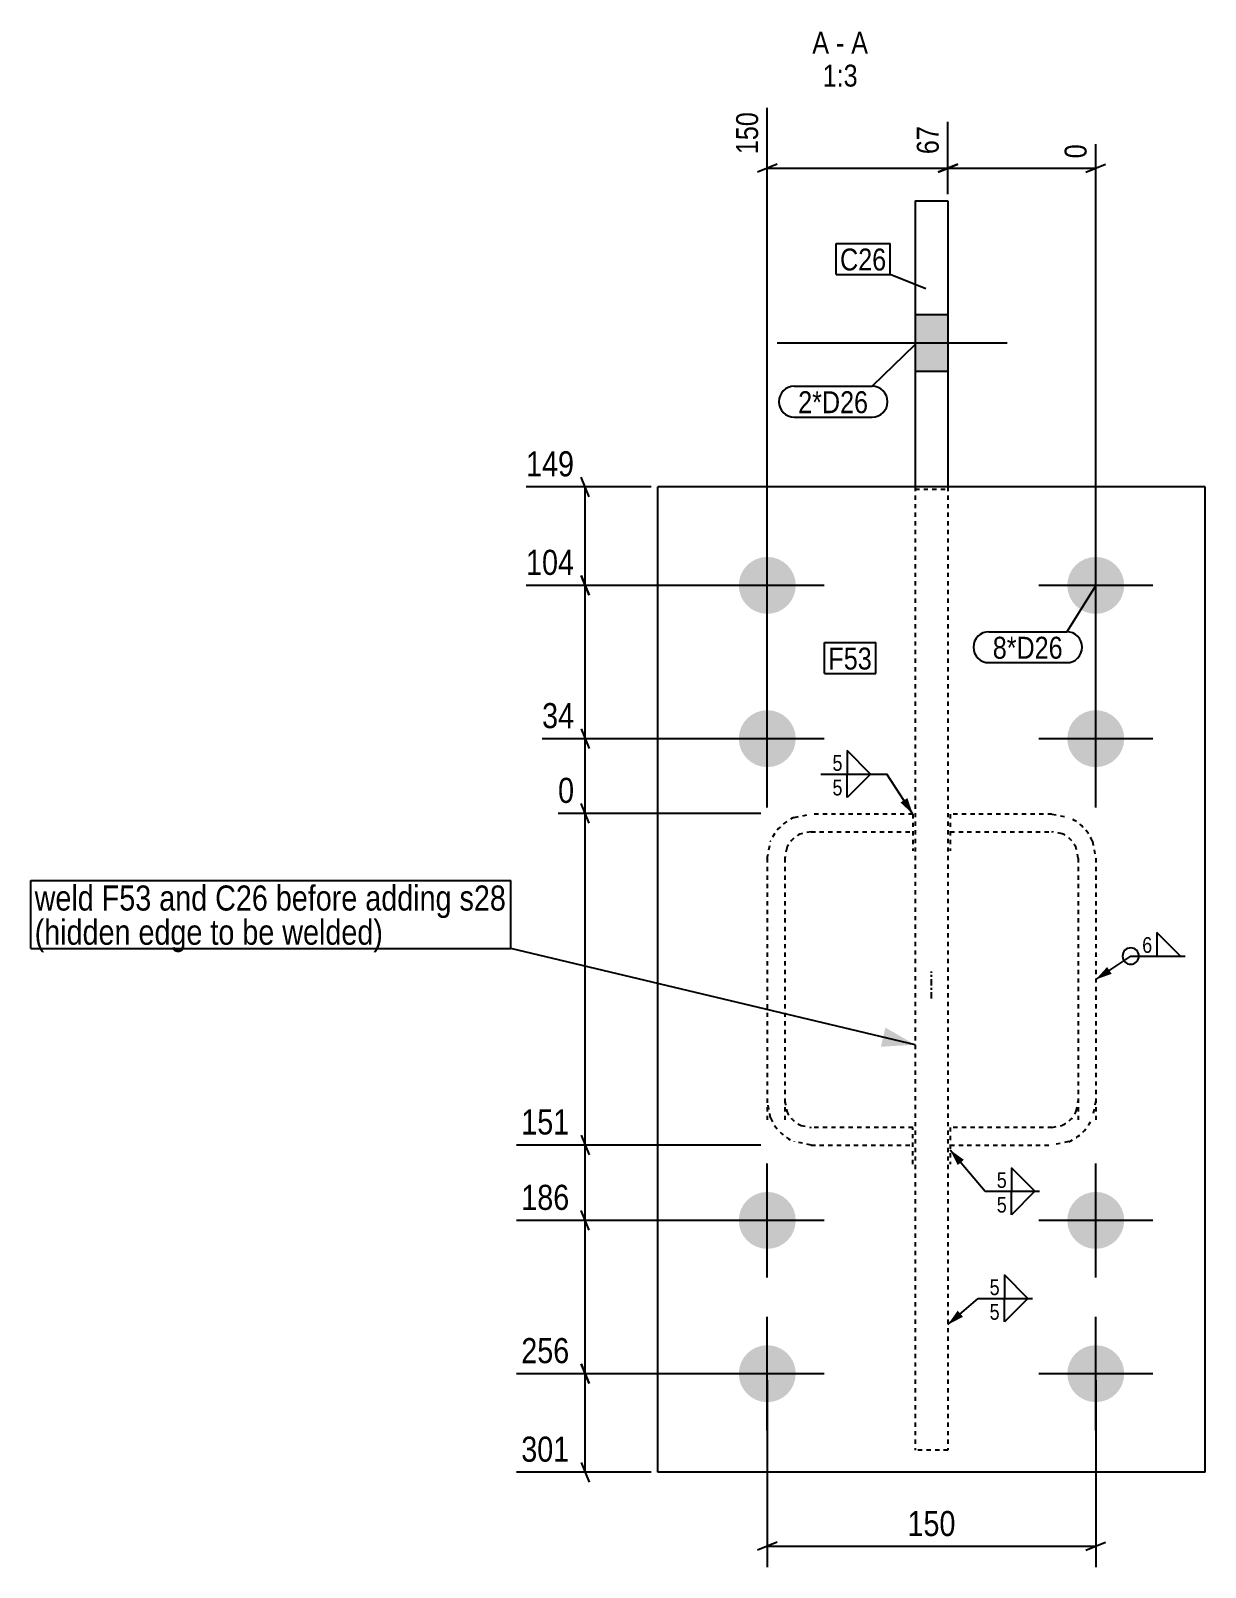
# Model space of a CAD drawing. Header units: millimetres. Extents: x 17 to 29049, y 7 to 1650.
# Drawn here: x 28512 to 29049, y 7 to 709 of the extents above; entities that cross this region are included whole.
import ezdxf

# ---------------------------------------------------------------- set-up
doc = ezdxf.new("R2010")
doc.units = ezdxf.units.MM
doc.linetypes.add('DXK_LINE_DOT2', pattern=[3.9198, 1.9599, -1.9599])
doc.linetypes.add('DXK_LINE_DOT3', pattern=[5.9187, 2.979, -0.9799, 0.9799, -0.9799])
for name, color, linetype in [('MÅLSÆTNING', 7, 'Continuous'), ('STÅL', 7, 'Continuous'), ('TEKST', 7, 'Continuous')]:
    doc.layers.add(name, color=color, linetype=linetype)
doc.styles.add('Arial Narrow', font='ARIALN.TTF', dxfattribs={"height": 0.2})

msp = doc.modelspace()

# ---------------------------------------------------------------- hatches: boundary and pattern name
at = {"layer": 'STÅL', "linetype": 'Continuous'}
for points in [[(28931.22, 553.25), (28931.22, 579.25), (28916.22, 579.25), (28916.22, 553.25)], [(28835.72, 455.61, -1), (28861.72, 455.61, -1)], [(28985.72, 455.61, -1), (29011.72, 455.61, -1)], [(28835.72, 385.61, -1), (28861.72, 385.61, -1)], [(28985.72, 385.61, -1), (29011.72, 385.61, -1)], [(28835.72, 165.61, -1), (28861.72, 165.61, -1)], [(28985.72, 165.61, -1), (29011.72, 165.61, -1)], [(28835.72, 95.61, -1), (28861.72, 95.61, -1)], [(28985.72, 95.61, -1), (29011.72, 95.61, -1)]]:
    msp.add_hatch(color=96, dxfattribs=at).paths.add_polyline_path(points)
at = {"layer": 'TEKST', "linetype": 'Continuous'}
for color, points in [(3, [(28912.7, 358.48), (28915.22, 351.17), (28909.56, 356.43)]), (3, [(29006, 278.23), (28998.72, 275.61), (29003.91, 281.34)]), (7, [(28902.67, 253.68), (28916.22, 245.83), (28900.59, 244.92)]), (3, [(28935.66, 190.86), (28932.22, 197.79), (28938.51, 193.29)]), (3, [(28938.12, 121.56), (28931.22, 118.07), (28935.67, 124.39)])]:
    msp.add_hatch(color=color, dxfattribs=at).paths.add_polyline_path(points)

# ---------------------------------------------------------------- linework, layer by layer
at = {"layer": 'MÅLSÆTNING', "color": 7, "linetype": 'Continuous'}
for p, q in [((28848.72, 354.17), (28848.72, 673.68)), ((28931.22, 634.29), (28931.22, 667.28)), ((28998.72, 354.17), (28998.72, 657.05)), ((28853.22, 647.96), (28844.22, 644.36)), ((28848.72, 646.16), (28931.22, 646.16)), ((28926.72, 644.36), (28935.72, 647.96)), ((28931.22, 646.16), (28998.72, 646.16)), ((28994.22, 644.36), (29003.22, 647.96)), ((28795.72, 500.61), (28738.57, 500.61)), ((28767.41, 496.11), (28763.81, 505.11)), ((28767.41, 451.11), (28763.81, 460.11)), ((28845.72, 455.61), (28738.57, 455.61)), ((28765.61, 385.61), (28765.61, 455.61)), ((28763.81, 390.11), (28767.41, 381.11)), ((28763.81, 390.11), (28767.41, 381.11)), ((28845.72, 385.61), (28745.89, 385.61)), ((28845.72, 385.61), (28745.89, 385.61)), ((28765.61, 351.48), (28765.61, 385.61)), ((28845.72, 351.48), (28753.2, 351.48)), ((28845.72, 351.48), (28753.2, 351.48)), ((28767.41, 346.98), (28763.81, 355.98)), ((28767.41, 346.98), (28763.81, 355.98)), ((28765.61, 200.04), (28765.61, 351.48)), ((28763.81, 204.54), (28767.41, 195.54)), ((28763.81, 204.54), (28767.41, 195.54)), ((28845.72, 200.04), (28734.2, 200.04)), ((28845.72, 200.04), (28734.2, 200.04)), ((28765.61, 165.61), (28765.61, 200.04)), ((28767.41, 161.11), (28763.81, 170.11)), ((28767.41, 161.11), (28763.81, 170.11)), ((28845.72, 165.61), (28734.2, 165.61)), ((28845.72, 165.61), (28734.2, 165.61)), ((28765.61, 95.61), (28765.61, 165.61)), ((28767.41, 91.11), (28763.81, 100.11)), ((28845.72, 95.61), (28734.2, 95.61)), ((28765.61, 50.61), (28765.61, 95.61)), ((28848.72, 92.6), (28848.72, 7.2)), ((28998.72, 92.6), (28998.72, 7.2)), ((28795.72, 50.61), (28734.2, 50.61)), ((28763.81, 55.11), (28767.41, 46.11)), ((28853.22, 18.6), (28844.22, 15)), ((28848.72, 16.8), (28998.72, 16.8)), ((28994.22, 15), (29003.22, 18.6))]:
    msp.add_line(p, q, dxfattribs=at)
at = {"layer": 'STÅL', "color": 2, "linetype": 'Continuous'}
for p, q in [((28916.22, 631.29), (28916.22, 500.61)), ((28916.22, 631.29), (28931.22, 631.29)), ((28931.22, 631.29), (28931.22, 500.61)), ((28798.72, 50.61), (28798.72, 500.61)), ((29048.72, 500.61), (28798.72, 500.61)), ((29048.72, 50.61), (29048.72, 500.61)), ((29048.72, 50.61), (28798.72, 50.61))]:
    msp.add_line(p, q, dxfattribs=at)
at = {"layer": 'STÅL', "color": 96, "linetype": 'Continuous'}
for p, q in [((28931.22, 579.25), (28916.22, 579.25)), ((28958.22, 566.25), (28853.22, 566.25)), ((28931.22, 553.25), (28916.22, 553.25)), ((28848.72, 429.61), (28848.72, 481.61)), ((28998.72, 429.61), (28998.72, 481.61)), ((28874.72, 455.61), (28822.72, 455.61)), ((29024.72, 455.61), (28972.72, 455.61)), ((28848.72, 359.61), (28848.72, 411.61)), ((28998.72, 359.61), (28998.72, 411.61)), ((28874.72, 385.61), (28822.72, 385.61)), ((29024.72, 385.61), (28972.72, 385.61)), ((28848.72, 139.61), (28848.72, 191.61)), ((28998.72, 139.61), (28998.72, 191.61)), ((28874.72, 165.61), (28822.72, 165.61)), ((29024.72, 165.61), (28972.72, 165.61)), ((28848.72, 69.61), (28848.72, 121.61)), ((28998.72, 69.61), (28998.72, 121.61)), ((28874.72, 95.61), (28822.72, 95.61)), ((29024.72, 95.61), (28972.72, 95.61))]:
    msp.add_line(p, q, dxfattribs=at)
at = {"layer": 'STÅL', "color": 7, "linetype": 'DXK_LINE_DOT2'}
for p, q in [((28916.22, 500.61), (28916.22, 60.61)), ((28916.22, 499.51), (28931.22, 499.51)), ((28931.22, 500.61), (28931.22, 60.61)), ((28861.07, 349.63), (28868.72, 351.17)), ((28915.22, 351.17), (28868.72, 351.17)), ((28915.22, 351.17), (28915.22, 334.4)), ((28978.72, 351.17), (28932.22, 351.17)), ((28932.22, 351.17), (28932.22, 334.4)), ((28978.72, 351.17), (28986.38, 349.63)), ((28848.72, 331.02), (28850.25, 338.73)), ((28868.72, 343.11), (28864.13, 342.19)), ((28868.72, 343.11), (28915.22, 343.11)), ((28932.22, 343.11), (28978.72, 343.11)), ((28983.32, 342.19), (28978.72, 343.11)), ((28997.2, 338.73), (28998.72, 331.02)), ((28848.72, 331.02), (28848.72, 211.49)), ((28857.64, 335.64), (28856.72, 331.02)), ((28856.72, 331.02), (28856.72, 211.49)), ((28990.72, 331.02), (28989.81, 335.64)), ((28990.72, 331.02), (28990.72, 211.49)), ((28998.72, 331.02), (28998.72, 211.49)), ((28850.25, 212.48), (28848.72, 220.19)), ((28856.72, 220.19), (28857.64, 215.57)), ((28989.81, 215.57), (28990.72, 220.19)), ((28998.72, 220.19), (28997.2, 212.48)), ((28864.13, 209.02), (28868.72, 208.1)), ((28915.22, 208.1), (28868.72, 208.1)), ((28915.22, 191.34), (28915.22, 208.1)), ((28978.72, 208.1), (28932.22, 208.1)), ((28932.22, 208.1), (28932.22, 191.34)), ((28978.72, 208.1), (28983.32, 209.02)), ((28868.72, 200.04), (28861.07, 201.58)), ((28868.72, 200.04), (28915.22, 200.04)), ((28932.22, 200.04), (28978.72, 200.04)), ((28986.38, 201.58), (28978.72, 200.04)), ((28931.22, 60.61), (28916.22, 60.61))]:
    msp.add_line(p, q, dxfattribs=at)
at = {"layer": 'STÅL', "color": 7, "linetype": 'DXK_LINE_DOT3'}
msp.add_line((28923.72, 266.9), (28923.72, 279.26), dxfattribs=at)
at = {"layer": 'STÅL', "color": 7, "linetype": 'DXK_LINE_DOT2'}
for centre, radius, start, end in [((28868.82, 331.12), 20.08, 112.7149, 157.71377), ((28978.63, 331.12), 20.08, 22.28623, 67.2851), ((28868.78, 331.08), 12.05, 112.7149, 157.71377), ((28978.66, 331.08), 12.05, 22.28623, 67.2851), ((28868.82, 220.09), 20.08, 202.28623, 247.2851), ((28868.78, 220.13), 12.05, 202.28623, 247.2851), ((28978.66, 220.13), 12.05, 292.7149, 337.71377), ((28978.63, 220.09), 20.08, 292.7149, 337.71377)]:
    msp.add_arc(centre, radius, start, end, dxfattribs=at)
at = {"layer": 'TEKST', "color": 3, "linetype": 'Continuous'}
for p, q in [((28915.22, 351.17), (28903.31, 369.44)), ((28998.72, 275.61), (29014.68, 286.31)), ((28932.22, 197.79), (28948.26, 178.94)), ((28931.22, 118.07), (28945.01, 130))]:
    msp.add_line(p, q, dxfattribs=at)
at = {"layer": 'TEKST', "color": 7, "linetype": 'Continuous'}
msp.add_line((28916.22, 245.83), (28731.63, 289.71), dxfattribs=at)
at = {"layer": 'TEKST', "color": 3, "linetype": 'Continuous'}
msp.add_arc((29014.68, 286.31), 3.75, 90, 270, dxfattribs=at)

# ---------------------------------------------------------------- wipeouts: each hides what was drawn before it
at = {"color": 0, "linetype": 'Continuous'}
for points in [[(28876.95, 698.42), (28876.95, 708.92), (28869.28, 708.92), (28869.28, 698.42)], [(28890.01, 683.42), (28890.01, 693.92), (28874.01, 693.92), (28874.01, 683.42)], [(28729.83, 307.11), (28729.83, 319.11), (28514.19, 319.11), (28514.19, 307.11)], [(28673.54, 291.51), (28673.54, 303.51), (28514.19, 303.51), (28514.19, 291.51)]]:
    msp.add_wipeout(points, dxfattribs=at).dxf.layer = 'TEKST'
at = {"color": 0}
for points in [[(28903.06, 599.43), (28903.06, 609.93), (28881.96, 609.93), (28881.96, 599.43)], [(28894.8, 534.26), (28894.8, 544.76), (28862.83, 544.76), (28862.83, 534.26)], [(28983.67, 422.13), (28983.67, 432.63), (28951.69, 432.63), (28951.69, 422.13)], [(28896.46, 417.18), (28896.46, 427.68), (28876.64, 427.68), (28876.64, 417.18)], [(28883.66, 370.34), (28883.66, 379.04), (28877.89, 379.04), (28877.89, 370.34)], [(29025.1, 287.21), (29025.1, 295.91), (29019.33, 295.91), (29019.33, 287.21)], [(28958.68, 179.84), (28958.68, 188.54), (28952.91, 188.54), (28952.91, 179.84)], [(28955.43, 130.9), (28955.43, 139.6), (28949.66, 139.6), (28949.66, 130.9)]]:
    msp.add_wipeout(points, dxfattribs=at).dxf.layer = 'TEKST'

# ---------------------------------------------------------------- next in the draw order: linework, layer by layer
at = {"layer": 'TEKST', "color": 3, "linetype": 'Continuous'}
for p, q in [((28895.92, 369.44), (28885.21, 380.15)), ((28885.21, 380.15), (28885.21, 369.44)), ((28885.21, 369.44), (28895.92, 369.44)), ((29037.36, 286.31), (29026.64, 297.02)), ((29026.64, 297.02), (29026.64, 286.31)), ((29014.68, 286.31), (29039.5, 286.31)), ((29026.64, 286.31), (29037.36, 286.31)), ((28970.93, 178.94), (28960.22, 189.66)), ((28960.22, 189.66), (28960.22, 178.94)), ((28960.22, 178.94), (28970.93, 178.94)), ((28967.69, 130), (28956.98, 140.71)), ((28956.98, 140.71), (28956.98, 130)), ((28956.98, 130), (28967.69, 130))]:
    msp.add_line(p, q, dxfattribs=at)
at = {"layer": 'TEKST', "color": 7, "linetype": 'Continuous'}
for p, q in [((28512.39, 320.91), (28731.63, 320.91)), ((28512.39, 289.71), (28512.39, 320.91)), ((28731.63, 289.71), (28731.63, 320.91)), ((28512.39, 289.71), (28731.63, 289.71))]:
    msp.add_line(p, q, dxfattribs=at)
at = {"layer": 'TEKST', "color": 3, "linetype": 'Continuous'}
msp.add_arc((29014.68, 286.31), 3.75, 270, 90, dxfattribs=at)

# ---------------------------------------------------------------- next in the draw order: texts
at = {"layer": 'TEKST', "color": 3, "linetype": 'Continuous', "style": 'Arial Narrow'}
for s, height, p in [('1:3', 10.021, (28874.01, 683.42)), ('weld F53 and C26 before adding s28', 11.4531, (28514.19, 307.11)), ('(hidden edge to be welded)', 11.4531, (28514.19, 291.51))]:
    msp.add_text(s, height=height, dxfattribs=at).set_placement(p)
at = {"layer": 'TEKST', "color": 3, "style": 'Arial Narrow'}
msp.add_text('6', height=7.16, dxfattribs=at).set_placement((29019.93, 287.81))

# ---------------------------------------------------------------- next in the draw order: wipeouts: each hides what was drawn before it
at = {"color": 0, "linetype": 'Continuous'}
for points, layer in [([(28846.62, 673.86), (28831.92, 673.86), (28831.92, 650.47), (28846.62, 650.47)], 'MÅLSÆTNING'), ([(28929.12, 667.47), (28914.42, 667.47), (28914.42, 650.47), (28929.12, 650.47)], 'MÅLSÆTNING'), ([(28996.62, 659.15), (28981.92, 659.15), (28981.92, 648.56), (28996.62, 648.56)], 'MÅLSÆTNING'), ([(28762.91, 458.01), (28762.91, 474.81), (28736.17, 474.81), (28736.17, 458.01)], 'MÅLSÆTNING'), ([(28762.91, 388.01), (28762.91, 404.81), (28743.49, 404.81), (28743.49, 388.01)], 'MÅLSÆTNING'), ([(28762.91, 353.88), (28762.91, 370.68), (28750.8, 370.68), (28750.8, 353.88)], 'MÅLSÆTNING'), ([(28760.73, 202.44), (28760.73, 219.24), (28733.99, 219.24), (28733.99, 202.44)], 'MÅLSÆTNING'), ([(28760.73, 168.01), (28760.73, 184.81), (28733.99, 184.81), (28733.99, 168.01)], 'MÅLSÆTNING'), ([(28760.73, 98.01), (28760.73, 114.81), (28733.99, 114.81), (28733.99, 98.01)], 'MÅLSÆTNING'), ([(28760.73, 53.01), (28760.73, 69.81), (28733.99, 69.81), (28733.99, 53.01)], 'MÅLSÆTNING'), ([(28883.92, 698.42), (28883.92, 708.92), (28880.1, 708.92), (28880.1, 698.42)], 'TEKST')]:
    msp.add_wipeout(points, dxfattribs=at).dxf.layer = layer
at = {"color": 0}
for points, layer in [([(28937.09, 19.05), (28937.09, 35.85), (28910.35, 35.85), (28910.35, 19.05)], 'MÅLSÆTNING'), ([(28903.06, 599.43), (28903.06, 609.93), (28881.96, 609.93), (28881.96, 599.43)], 'TEKST'), ([(28894.8, 534.26), (28894.8, 544.76), (28862.83, 544.76), (28862.83, 534.26)], 'TEKST'), ([(28983.67, 422.13), (28983.67, 432.63), (28951.69, 432.63), (28951.69, 422.13)], 'TEKST'), ([(28896.46, 417.18), (28896.46, 427.68), (28876.64, 427.68), (28876.64, 417.18)], 'TEKST')]:
    msp.add_wipeout(points, dxfattribs=at).dxf.layer = layer

# ---------------------------------------------------------------- next in the draw order: linework, layer by layer
at = {"layer": 'MÅLSÆTNING', "color": 7, "linetype": 'Continuous'}
for p, q in [((28931.22, 634.29), (28931.22, 667.28)), ((28935.72, 647.96), (28926.72, 644.36)), ((28765.61, 455.61), (28765.61, 500.61)), ((28763.81, 460.11), (28767.41, 451.11)), ((28845.72, 455.61), (28738.57, 455.61)), ((28763.81, 100.11), (28767.41, 91.11)), ((28845.72, 95.61), (28734.2, 95.61))]:
    msp.add_line(p, q, dxfattribs=at)
at = {"layer": 'TEKST', "color": 7, "linetype": 'Continuous'}
for p, q in [((28880.16, 611.73), (28904.86, 611.73)), ((28880.16, 597.63), (28880.16, 611.73)), ((28904.86, 597.63), (28904.86, 611.73)), ((28880.16, 597.63), (28904.86, 597.63)), ((28921.06, 590.99), (28904.86, 597.63)), ((28915.88, 565.33), (28896.6, 546.56)), ((28861.03, 546.56), (28896.6, 546.56)), ((28861.03, 532.46), (28896.6, 532.46)), ((28998.72, 455.61), (28985.47, 434.43)), ((28874.84, 429.48), (28898.26, 429.48)), ((28874.84, 415.38), (28874.84, 429.48)), ((28898.26, 415.38), (28898.26, 429.48)), ((28949.89, 434.43), (28985.47, 434.43)), ((28874.84, 415.38), (28898.26, 415.38)), ((28949.89, 420.33), (28985.47, 420.33))]:
    msp.add_line(p, q, dxfattribs=at)
for centre, start, end in [((28861.03, 539.51), 90, 270), ((28896.6, 539.51), 270, 90), ((28949.89, 427.38), 90, 270), ((28985.47, 427.38), 270, 90)]:
    msp.add_arc(centre, 7.05, start, end, dxfattribs=at)

# ---------------------------------------------------------------- next in the draw order: texts
at = {"layer": 'MÅLSÆTNING', "color": 3, "linetype": 'Continuous', "style": 'Arial Narrow'}
for s, height, p in [('150', 10.021, (28844.52, 652.57)), ('67', 10.021, (28927.02, 652.57)), ('0', 10.02, (28994.52, 650.66))]:
    msp.add_text(s, height=height, rotation=90.00021, dxfattribs=at).set_placement(p)
for s, height, p in [('104', 11.453, (28738.57, 460.41)), ('34', 11.453, (28745.89, 390.41)), ('0', 11.45, (28753.2, 356.28)), ('151', 11.453, (28736.39, 204.84)), ('186', 11.453, (28736.39, 170.41)), ('256', 11.453, (28736.39, 100.41)), ('301', 11.453, (28736.39, 55.41))]:
    msp.add_text(s, height=height, dxfattribs=at).set_placement(p)
at = {"layer": 'MÅLSÆTNING', "color": 3, "style": 'Arial Narrow'}
msp.add_text('150', height=11.453, dxfattribs=at).set_placement((28912.75, 21.45))
at = {"layer": 'TEKST', "color": 3, "linetype": 'Continuous', "style": 'Arial Narrow'}
for s, p in [('A', (28869.28, 698.42)), ('-', (28880.1, 698.42))]:
    msp.add_text(s, height=10.02, dxfattribs=at).set_placement(p)
at = {"layer": 'TEKST', "color": 3, "style": 'Arial Narrow'}
for s, p in [('C26', (28881.96, 599.43)), ('2*D26', (28862.83, 534.26)), ('8*D26', (28951.69, 422.13)), ('F53', (28876.64, 417.18))]:
    msp.add_text(s, height=10.021, dxfattribs=at).set_placement(p)

# ---------------------------------------------------------------- next in the draw order: wipeouts: each hides what was drawn before it
at = {"color": 0, "linetype": 'Continuous'}
for points in [[(28894.74, 698.42), (28894.74, 708.92), (28887.07, 708.92), (28887.07, 698.42)], [(28883.66, 359.09), (28883.66, 367.79), (28877.89, 367.79), (28877.89, 359.09)], [(28958.68, 168.59), (28958.68, 177.29), (28952.91, 177.29), (28952.91, 168.59)], [(28955.43, 119.65), (28955.43, 128.35), (28949.66, 128.35), (28949.66, 119.65)]]:
    msp.add_wipeout(points, dxfattribs=at).dxf.layer = 'TEKST'

# ---------------------------------------------------------------- next in the draw order: linework, layer by layer
at = {"layer": 'TEKST', "color": 3, "linetype": 'Continuous'}
for p, q in [((28873.24, 369.44), (28903.31, 369.44)), ((28885.21, 369.44), (28895.92, 369.44)), ((28895.92, 369.44), (28885.21, 358.72)), ((28885.21, 358.72), (28885.21, 369.44)), ((28948.26, 178.94), (28973.08, 178.94)), ((28960.22, 178.94), (28970.93, 178.94)), ((28970.93, 178.94), (28960.22, 168.23)), ((28960.22, 168.23), (28960.22, 178.94)), ((28945.01, 130), (28969.83, 130)), ((28956.98, 130), (28967.69, 130)), ((28967.69, 130), (28956.98, 119.28)), ((28956.98, 119.28), (28956.98, 130))]:
    msp.add_line(p, q, dxfattribs=at)

# ---------------------------------------------------------------- next in the draw order: texts
at = {"layer": 'TEKST', "color": 3, "linetype": 'Continuous', "style": 'Arial Narrow'}
for s, height, p in [('A', 10.02, (28887.07, 698.42)), ('5', 7.16, (28878.49, 359.69)), ('5', 7.16, (28953.51, 169.19)), ('5', 7.16, (28950.26, 120.25))]:
    msp.add_text(s, height=height, dxfattribs=at).set_placement(p)
at = {"layer": 'TEKST', "color": 3, "style": 'Arial Narrow'}
for p in [(28878.49, 370.94), (28953.51, 180.44), (28950.26, 131.5)]:
    msp.add_text('5', height=7.16, dxfattribs=at).set_placement(p)

# ---------------------------------------------------------------- next in the draw order: wipeouts: each hides what was drawn before it
at = {"color": 0, "linetype": 'Continuous'}
msp.add_wipeout([(28762.91, 503.01), (28762.91, 519.81), (28736.17, 519.81), (28736.17, 503.01)], dxfattribs=at).dxf.layer = 'MÅLSÆTNING'

# ---------------------------------------------------------------- next in the draw order: texts
at = {"layer": 'MÅLSÆTNING', "color": 3, "linetype": 'Continuous', "style": 'Arial Narrow'}
msp.add_text('149', height=11.453, dxfattribs=at).set_placement((28738.57, 505.41))

doc.saveas('drawing.dxf')
